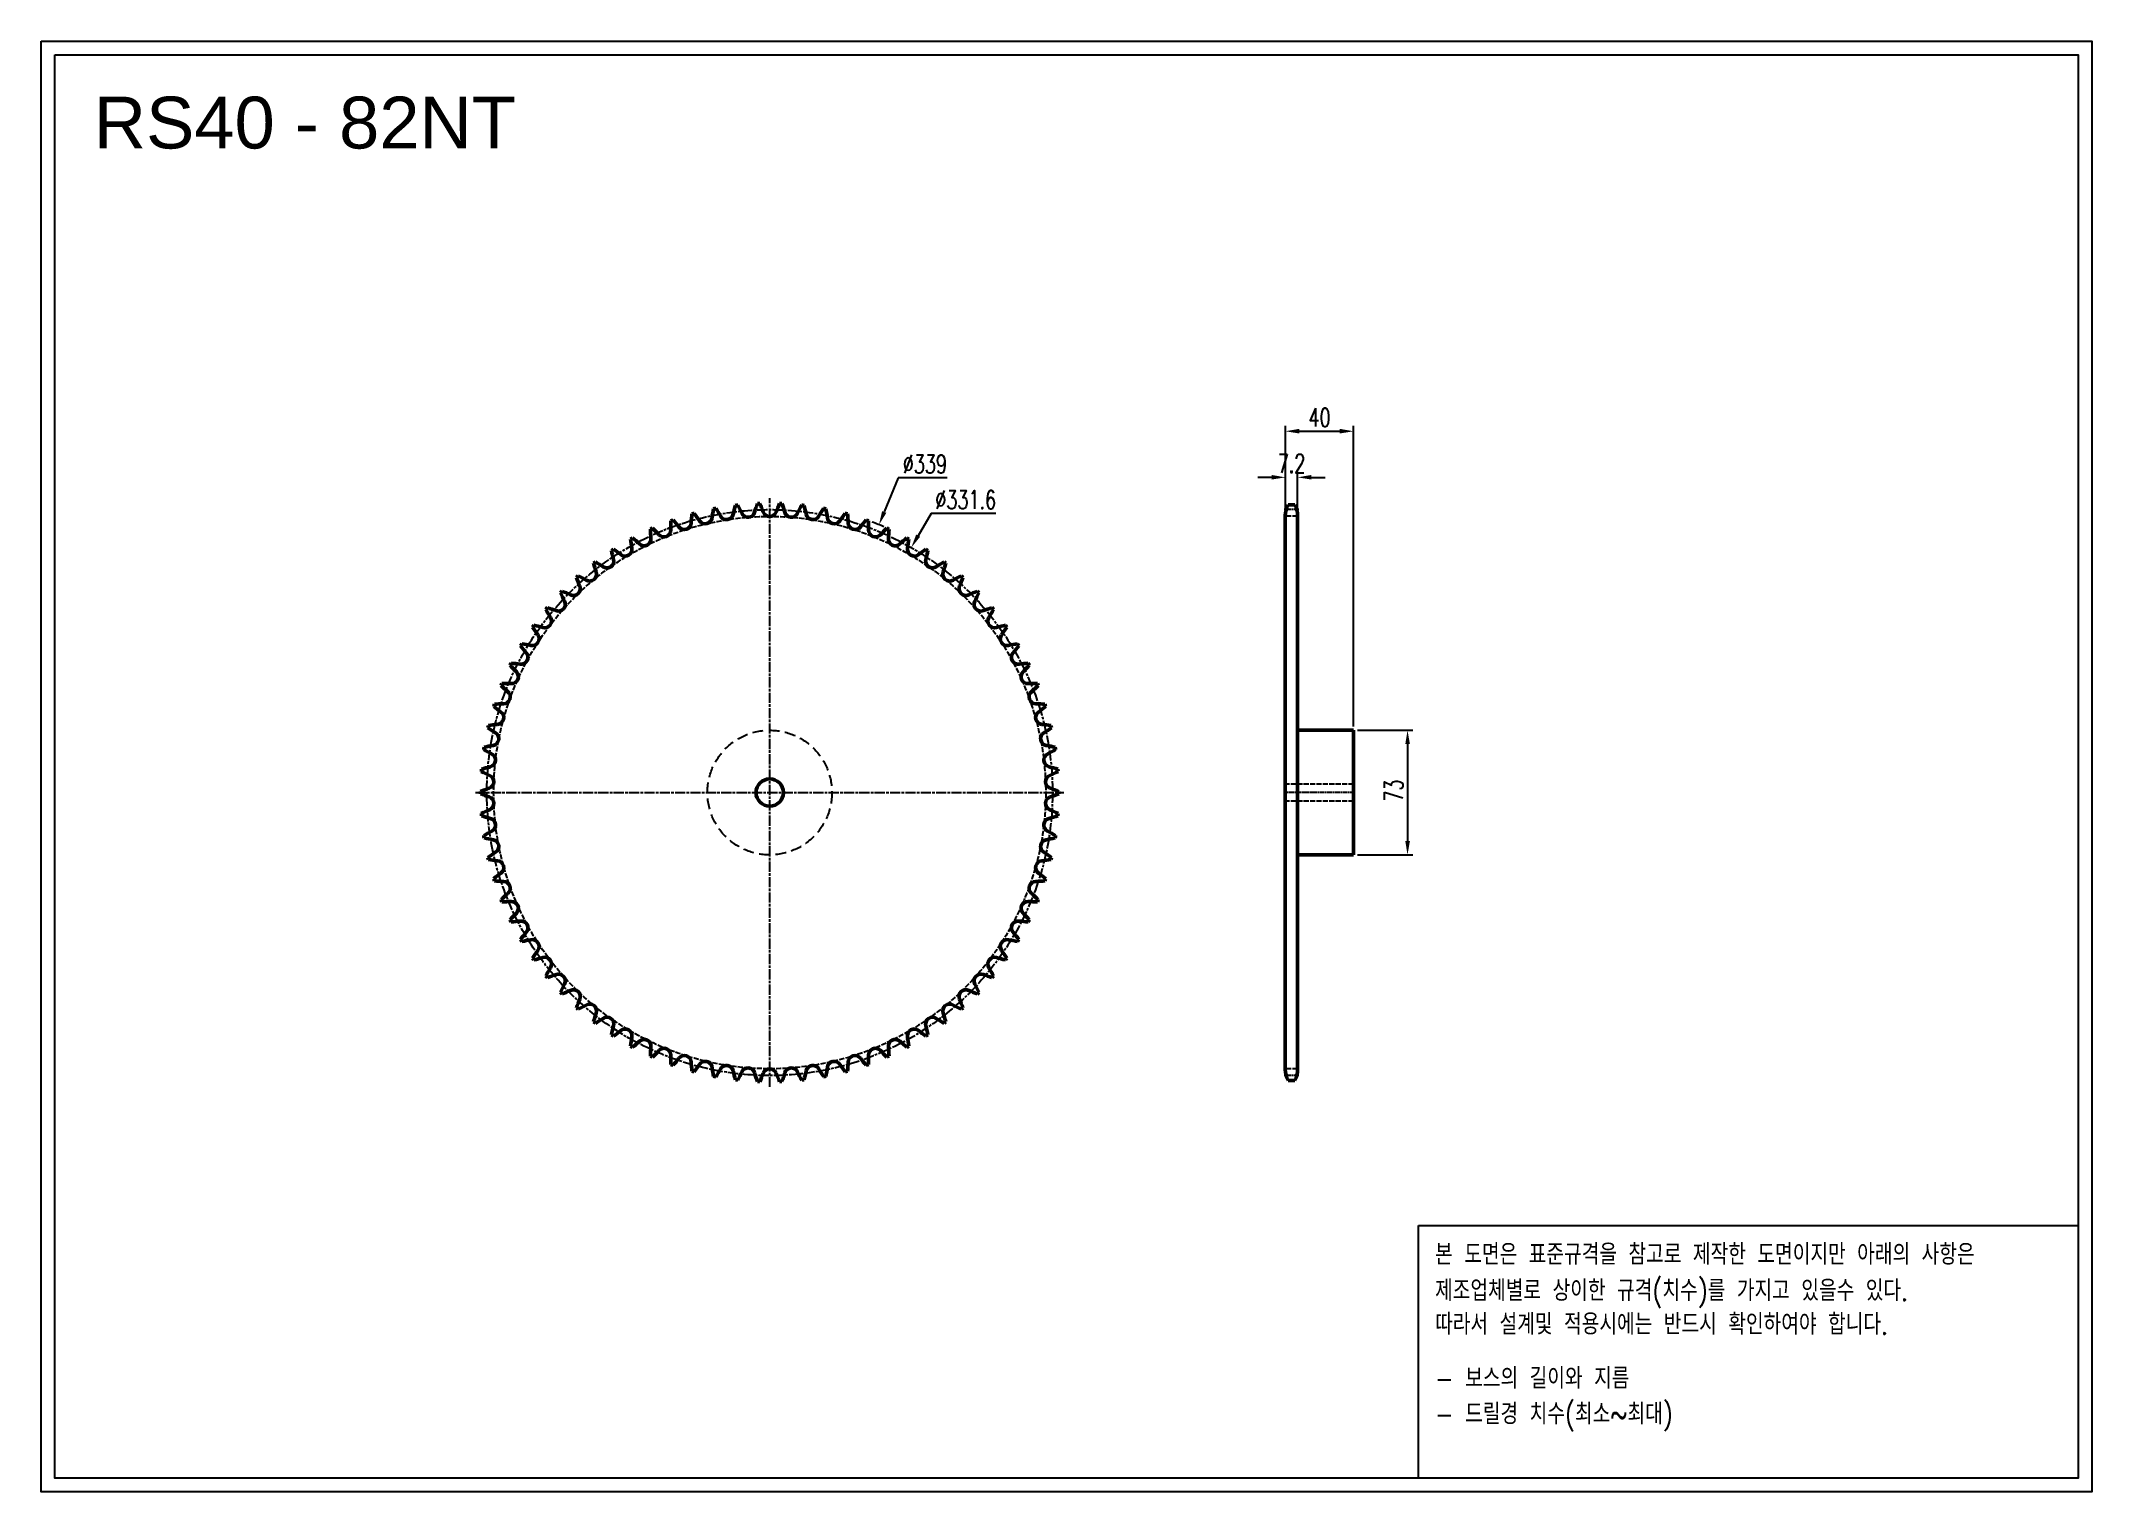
# Model space of a CAD drawing. Header units: millimetres. Extents: x -19115 to -17912, y 5632 to 6482.
import ezdxf

# ---------------------------------------------------------------- set-up
doc = ezdxf.new("R2010")
doc.units = ezdxf.units.MM
for name, pattern in [('AM_ISO02W050', [7.5, 6, -1.5]), ('AM_ISO02W050x2', [3.75, 3, -0.75]), ('AM_ISO08W050', [18, 12, -1.5, 3, -1.5]), ('AM_ISO08W050x2', [9, 6, -0.75, 1.5, -0.75]), ('HIDDEN', [9.525, 6.35, -3.175])]:
    doc.linetypes.add(name, pattern=pattern)
for name, color, linetype, lineweight in [('AM_0N', 7, 'Continuous', 50), ('AM_3N', 6, 'AM_ISO02W050', 25), ('AM_7', 4, 'AM_ISO08W050', 25), ('AM_7N', 4, 'AM_ISO08W050', 25)]:
    doc.layers.add(name, color=color, linetype=linetype, lineweight=lineweight)
doc.layers.add('HL', color=2, linetype='HIDDEN')
doc.layers.add('S-DIM', color=7, linetype='Continuous')
doc.styles.add('HAN', font='ROMANS.shx', dxfattribs={"width": 0.7, "bigfont": 'whgtxt.shx'})
doc.styles.add('HSG', font='SIMPLEX.shx', dxfattribs={"width": 0.7, "bigfont": 'HSG.shx'})
doc.styles.get("Standard").update_dxf_attribs({"font": 'arial.ttf'})
doc.dimstyles.new('APP23', dxfattribs={"dimscale": 4.5, "dimtxt": 2.4, "dimasz": 1.8, "dimexe": 0.7, "dimexo": 0.5, "dimgap": 0.6, "dimtad": 1, "dimtoh": 1, "dimdec": 1, "dimrnd": 0.01, "dimzin": 9, "dimdsep": 46, "dimtxsty": 'HSG', "dimcen": 0, "dimclrd": 1, "dimclre": 1, "dimclrt": 256, "dimazin": 2, "dimtp": 1, "dimtm": 1, "dimtfac": 0.5, "dimtdec": 1, "dimtix": 1, "dimtofl": 0, "dimtmove": 0, "dimatfit": 3, "dimfxl": 0, "dimtvp": 1, "dimtolj": 2, "dimlwd": -1, "dimlwe": -1, "dimarcsym": 0})

# ---------------------------------------------------------------- blocks, each defined once
blk = doc.blocks.new('*D1')
at = {"layer": 'Defpoints', "color": 0, "transparency": 16777216}
for p in [(-18623.4, 6198.6), (-18751.6, 5884.8)]:
    blk.add_point(p, dxfattribs=at)
at = {"layer": 'S-DIM', "color": 1, "transparency": 16777216}
for p, q in [((-18612.1, 6226.1), (-18620.3, 6206.1)), ((-18583.5, 6226.1), (-18612.1, 6226.1))]:
    blk.add_line(p, q, dxfattribs=at)
blk.add_arc((-18687.5, 6041.7), 169.5, 66.7108, 69.2526, dxfattribs=at)
blk.add_solid([(-18621.6, 6206.6), (-18619.1, 6205.6), (-18623.4, 6198.6)], dxfattribs=at)
at = {"layer": 'S-DIM', "transparency": 16777216, "insert": (-18596.5, 6234.2), "char_height": 10.8, "attachment_point": 5, "style": 'HSG'}
blk.add_mtext('\\A2;∅339', dxfattribs=at)
blk = doc.blocks.new('*D2')
at = {"layer": 'Defpoints', "color": 0, "transparency": 16777216}
for p in [(-18604.5, 6185.2), (-18770.5, 5898.2)]:
    blk.add_point(p, dxfattribs=at)
at = {"layer": 'S-DIM', "color": 1, "transparency": 16777216}
for p, q in [((-18592.9, 6205.2), (-18600.5, 6192.2)), ((-18555, 6205.2), (-18592.9, 6205.2))]:
    blk.add_line(p, q, dxfattribs=at)
blk.add_solid([(-18601.6, 6192.9), (-18599.3, 6191.6), (-18604.5, 6185.2)], dxfattribs=at)
at = {"layer": 'S-DIM', "transparency": 16777216, "insert": (-18572.6, 6213.3), "char_height": 10.8, "attachment_point": 5, "style": 'HSG'}
blk.add_mtext('\\A2;∅331.6', dxfattribs=at)
blk = doc.blocks.new('*D3')
at = {"layer": 'Defpoints', "color": 0, "transparency": 16777216}
for p in [(-18378, 6226.4), (-18385.2, 6203.6), (-18378, 6203.6)]:
    blk.add_point(p, dxfattribs=at)
at = {"layer": 'S-DIM', "color": 1, "transparency": 16777216}
for p, q in [((-18385.2, 6205.8), (-18385.2, 6229.6)), ((-18378, 6205.8), (-18378, 6229.6)), ((-18393.3, 6226.4), (-18401.4, 6226.4)), ((-18369.9, 6226.4), (-18361.8, 6226.4))]:
    blk.add_line(p, q, dxfattribs=at)
for points in [[(-18393.3, 6227.8), (-18393.3, 6225.1), (-18385.2, 6226.4)], [(-18369.9, 6227.8), (-18369.9, 6225.1), (-18378, 6226.4)]]:
    blk.add_solid(points, dxfattribs=at)
at = {"layer": 'S-DIM', "transparency": 16777216, "insert": (-18381.6, 6234.5), "char_height": 10.8, "attachment_point": 5, "style": 'HSG'}
blk.add_mtext('\\A2;7.2', dxfattribs=at)
blk = doc.blocks.new('*D4')
at = {"layer": 'Defpoints', "color": 0, "transparency": 16777216}
for p in [(-18345.2, 6253.4), (-18385.2, 6203.6), (-18345.2, 6078.2)]:
    blk.add_point(p, dxfattribs=at)
at = {"layer": 'S-DIM', "color": 1, "transparency": 16777216}
for p, q in [((-18385.2, 6205.8), (-18385.2, 6256.6)), ((-18377.1, 6253.4), (-18353.3, 6253.4)), ((-18345.2, 6080.5), (-18345.2, 6256.6))]:
    blk.add_line(p, q, dxfattribs=at)
for points in [[(-18377.1, 6254.8), (-18377.1, 6252.1), (-18385.2, 6253.4)], [(-18353.3, 6254.8), (-18353.3, 6252.1), (-18345.2, 6253.4)]]:
    blk.add_solid(points, dxfattribs=at)
at = {"layer": 'S-DIM', "transparency": 16777216, "insert": (-18365.2, 6261.5), "char_height": 10.8, "attachment_point": 5, "style": 'HSG'}
blk.add_mtext('\\A2;40', dxfattribs=at)
blk = doc.blocks.new('*D5')
at = {"layer": 'Defpoints', "color": 0, "transparency": 16777216}
for p in [(-18345.2, 6078.2), (-18345.2, 6005.2), (-18313.6, 6005.2)]:
    blk.add_point(p, dxfattribs=at)
at = {"layer": 'S-DIM', "color": 1, "transparency": 16777216}
for p, q in [((-18343, 6078.2), (-18310.4, 6078.2)), ((-18313.6, 6070.1), (-18313.6, 6013.3)), ((-18343, 6005.2), (-18310.4, 6005.2))]:
    blk.add_line(p, q, dxfattribs=at)
for points in [[(-18314.9, 6070.1), (-18312.2, 6070.1), (-18313.6, 6078.2)], [(-18314.9, 6013.3), (-18312.2, 6013.3), (-18313.6, 6005.2)]]:
    blk.add_solid(points, dxfattribs=at)
at = {"layer": 'S-DIM', "transparency": 16777216, "insert": (-18321.7, 6042.9), "char_height": 10.8, "attachment_point": 5, "rotation": 90, "style": 'HSG'}
blk.add_mtext('\\A2;73', dxfattribs=at)
blk = doc.blocks.new('notice1')
at = {"color": 4}
blk.add_lwpolyline([(-22142.12, 1735.9), (-22053.8, 1735.9), (-22053.8, 1702.07), (-22142.12, 1702.07)], close=True, dxfattribs=at)
at = {"color": 4, "style": 'HAN', "width": 0.8}
for s, p in [('본 도면은 표준규격을 참고로 제작한 도면이지만 아래의 사항은', (-22139.9, 1730.62)), ('제조업체별로 상이한 규격(치수)를 가지고 있을수 있다.', (-22139.9, 1725.78)), ('따라서 설계및 적용시에는 반드시 확인하여야 합니다.', (-22139.9, 1721.28)), ('- 보스의 길이와 지름', (-22139.9, 1714.03)), ('- 드릴경 치수(최소~최대)', (-22139.9, 1709.27))]:
    blk.add_text(s, height=2.7949, dxfattribs=at).set_placement(p)

msp = doc.modelspace()

# ---------------------------------------------------------------- linework, layer by layer
for points in [[(-19114.61, 6482.02), (-17912.39, 6482.02), (-17912.39, 5631.96), (-19114.61, 5631.96)], [(-19106.51, 6473.92), (-17920.48, 6473.92), (-17920.48, 5640.06), (-19106.51, 5640.06)]]:
    msp.add_lwpolyline(points, close=True)
at = {"layer": 'AM_0N'}
for p, q in [((-18385.23, 6203.94), (-18385.23, 5879.52)), ((-18383.62, 6210.34), (-18379.65, 6210.34)), ((-18378.03, 6203.94), (-18378.03, 5879.52)), ((-18378.03, 6078.21), (-18345.23, 6078.21)), ((-18345.23, 6078.21), (-18345.23, 6005.21)), ((-18378.03, 6005.21), (-18345.23, 6005.21)), ((-18383.62, 5873.12), (-18379.65, 5873.12))]:
    msp.add_line(p, q, dxfattribs=at)
msp.add_circle((-18687.48, 6041.71), 8, dxfattribs=at)
for centre, radius, start, end in [((-18653.48, 6195.42), 80.14, 173.1753, 177.0122), ((-18687.48, 6041.71), 169.47, 105.13528, 105.59642), ((-18795.26, 6156.46), 80.14, 33.71951, 37.55641), ((-18641.81, 6192.36), 80.14, 168.78505, 172.62195), ((-18687.48, 6041.71), 169.47, 100.74504, 101.20618), ((-18786.16, 6164.37), 80.14, 29.32927, 33.16617), ((-18712.79, 6205.59), 4.01, 209.32927, 348.23171), ((-18630.41, 6188.43), 80.14, 164.39481, 168.23171), ((-18687.48, 6041.71), 169.47, 96.3548, 96.81594), ((-18776.48, 6171.56), 80.14, 24.93902, 28.77592), ((-18700.18, 6207.05), 4.01, 204.93902, 343.84146), ((-18619.35, 6183.63), 80.14, 160.00457, 163.84146), ((-18687.48, 6041.71), 169.47, 91.96455, 92.42569), ((-18766.28, 6178), 80.14, 20.54878, 24.38568), ((-18687.48, 6207.53), 4.01, 200.54878, 339.45122), ((-18608.68, 6178), 80.14, 155.61432, 159.45122), ((-18687.48, 6041.71), 169.47, 87.57431, 88.03545), ((-18755.61, 6183.63), 80.14, 16.15854, 19.99543), ((-18674.79, 6207.05), 4.01, 196.15854, 335.06098), ((-18598.48, 6171.56), 80.14, 151.22408, 155.06098), ((-18687.48, 6041.71), 169.47, 83.18406, 83.6452), ((-18744.55, 6188.43), 80.14, 11.76829, 15.60519), ((-18662.17, 6205.59), 4.01, 191.76829, 330.67073), ((-18588.8, 6164.37), 80.14, 146.83383, 150.67073), ((-18687.48, 6041.71), 169.47, 78.79382, 79.25496), ((-18733.15, 6192.36), 80.14, 7.37805, 11.21495), ((-18579.7, 6156.46), 80.14, 142.44359, 146.28049), ((-18687.48, 6041.71), 169.47, 74.40358, 74.86472), ((-18721.49, 6195.42), 80.14, 2.9878, 6.8247), ((-18371.73, 6203.94), 13.5, 151.70092, 180), ((-18391.53, 6203.94), 13.5, 0, 28.29908), ((-18687.48, 6041.71), 169.47, 113.91577, 114.37691), ((-18677.34, 6198.81), 80.14, 181.95579, 185.79268), ((-18811.51, 6138.66), 80.14, 42.5, 46.3369), ((-18749.47, 6195.51), 4.01, 222.5, 1.40244), ((-18665.34, 6197.57), 80.14, 177.56554, 181.40244), ((-18687.48, 6041.71), 169.47, 109.52553, 109.98667), ((-18803.73, 6147.87), 80.14, 38.10976, 41.94665), ((-18737.51, 6199.8), 4.01, 218.10976, 357.0122), ((-18725.26, 6203.17), 4.01, 213.71951, 352.62195), ((-18649.7, 6203.17), 4.01, 187.37805, 326.28049), ((-18637.45, 6199.8), 4.01, 182.9878, 321.89024), ((-18571.24, 6147.87), 80.14, 138.05335, 141.89024), ((-18687.48, 6041.71), 169.47, 70.01333, 70.47447), ((-18709.62, 6197.57), 80.14, 358.59756, 2.43446), ((-18625.49, 6195.51), 4.01, 178.59756, 317.5), ((-18563.45, 6138.66), 80.14, 133.6631, 137.5), ((-18687.48, 6041.71), 169.47, 65.62309, 66.08423), ((-18697.62, 6198.81), 80.14, 354.20732, 358.04421), ((-18687.48, 6041.71), 169.47, 122.69626, 123.1574), ((-18701.44, 6198.51), 80.14, 190.73627, 194.57317), ((-18824.86, 6118.59), 80.14, 51.28049, 55.11739), ((-18772.22, 6184.25), 4.01, 231.28049, 10.18293), ((-18687.48, 6041.71), 169.47, 118.30602, 118.76716), ((-18689.4, 6199.12), 80.14, 186.34603, 190.18293), ((-18818.57, 6128.88), 80.14, 46.89024, 50.72714), ((-18761.06, 6190.31), 4.01, 226.89024, 5.79268), ((-18613.9, 6190.31), 4.01, 174.20732, 313.10976), ((-18556.39, 6128.88), 80.14, 129.27286, 133.10976), ((-18687.48, 6041.71), 169.47, 61.23284, 61.69398), ((-18602.74, 6184.25), 4.01, 169.81707, 308.71951), ((-18685.57, 6199.12), 80.14, 349.81707, 353.65397), ((-18550.1, 6118.59), 80.14, 124.88261, 128.71951), ((-18673.52, 6198.51), 80.14, 345.42683, 349.26373), ((-18687.48, 6041.71), 169.47, 56.8426, 57.30374), ((-18687.48, 6041.71), 169.47, 131.47675, 131.93789), ((-18725.21, 6194.55), 80.14, 199.51676, 203.35366), ((-18834.98, 6096.72), 80.14, 60.06098, 63.89787), ((-18792.99, 6169.64), 4.01, 240.06098, 18.96341), ((-18687.48, 6041.71), 169.47, 127.0865, 127.54764), ((-18713.4, 6196.99), 80.14, 195.12652, 198.96341), ((-18830.34, 6107.85), 80.14, 55.67073, 59.50763), ((-18782.88, 6177.34), 4.01, 235.67073, 14.57317), ((-18592.08, 6177.34), 4.01, 165.42683, 304.32927), ((-18544.62, 6107.85), 80.14, 120.49237, 124.32927), ((-18581.98, 6169.64), 4.01, 161.03659, 299.93902), ((-18661.56, 6196.99), 80.14, 341.03659, 344.87348), ((-18687.48, 6041.71), 169.47, 52.45236, 52.9135), ((-18539.98, 6096.72), 80.14, 116.10213, 119.93902), ((-18649.75, 6194.55), 80.14, 336.64634, 340.48324), ((-18687.48, 6041.71), 169.47, 48.06211, 48.52325), ((-18687.48, 6041.71), 169.47, 135.86699, 136.32813), ((-18736.8, 6191.21), 80.14, 203.90701, 207.7439), ((-18838.76, 6085.27), 80.14, 64.45122, 68.28812), ((-18802.47, 6161.19), 4.01, 244.45122, 23.35366), ((-18572.49, 6161.19), 4.01, 156.64634, 295.54878), ((-18536.2, 6085.27), 80.14, 111.71188, 115.54878), ((-18638.16, 6191.21), 80.14, 332.2561, 336.09299), ((-18687.48, 6041.71), 169.47, 43.67187, 44.13301), ((-18819.36, 6142.24), 4.01, 253.23171, 32.13415), ((-18687.48, 6041.71), 169.47, 140.25723, 140.71837), ((-18748.1, 6187), 80.14, 208.29725, 212.13415), ((-18841.65, 6073.56), 80.14, 68.84146, 72.67836), ((-18811.28, 6152.04), 4.01, 248.84146, 27.7439), ((-18563.68, 6152.04), 4.01, 152.2561, 291.15854), ((-18533.31, 6073.56), 80.14, 107.32164, 111.15854), ((-18555.6, 6142.24), 4.01, 147.86585, 286.76829), ((-18626.86, 6187), 80.14, 327.86585, 331.70275), ((-18687.48, 6041.71), 169.47, 39.28163, 39.74277), ((-18826.67, 6131.84), 4.01, 257.62195, 36.52439), ((-18687.48, 6041.71), 169.47, 144.64748, 145.10862), ((-18759.04, 6181.93), 80.14, 212.68749, 216.52439), ((-18843.64, 6061.66), 80.14, 73.23171, 77.0686), ((-18531.32, 6061.66), 80.14, 102.9314, 106.76829), ((-18548.29, 6131.84), 4.01, 143.47561, 282.37805), ((-18615.92, 6181.93), 80.14, 323.47561, 327.31251), ((-18687.48, 6041.71), 169.47, 34.89138, 35.35252), ((-18833.16, 6120.93), 4.01, 262.0122, 40.91463), ((-18687.48, 6041.71), 169.47, 149.03772, 149.49886), ((-18769.57, 6176.04), 80.14, 217.07774, 220.91463), ((-18844.71, 6049.65), 80.14, 77.62195, 81.45885), ((-18530.26, 6049.65), 80.14, 98.54115, 102.37805), ((-18541.8, 6120.93), 4.01, 139.08537, 277.9878), ((-18605.39, 6176.04), 80.14, 319.08537, 322.92226), ((-18687.48, 6041.71), 169.47, 30.50114, 30.96228), ((-18687.48, 6041.71), 169.47, 153.42797, 153.88911), ((-18779.61, 6169.36), 80.14, 221.46798, 225.30488), ((-18844.85, 6037.59), 80.14, 82.0122, 85.84909), ((-18838.8, 6109.54), 4.01, 266.40244, 45.30488), ((-18530.11, 6037.59), 80.14, 94.15091, 97.9878), ((-18536.17, 6109.54), 4.01, 134.69512, 273.59756), ((-18595.35, 6169.36), 80.14, 314.69512, 318.53202), ((-18687.48, 6041.71), 169.47, 26.11089, 26.57203), ((-18687.48, 6041.71), 169.47, 157.81821, 158.27935), ((-18789.11, 6161.93), 80.14, 225.85822, 229.69512), ((-18844.08, 6025.56), 80.14, 86.40244, 90.23934), ((-18843.55, 6097.76), 4.01, 270.79268, 49.69512), ((-18530.89, 6025.56), 80.14, 89.76066, 93.59756), ((-18531.42, 6097.76), 4.01, 130.30488, 269.20732), ((-18585.85, 6161.93), 80.14, 310.30488, 314.14178), ((-18687.48, 6041.71), 169.47, 21.72065, 22.18179), ((-18687.48, 6041.71), 169.47, 162.20845, 162.66959), ((-18798.02, 6153.8), 80.14, 230.24847, 234.08537), ((-18842.38, 6013.62), 80.14, 90.79268, 94.62958), ((-18847.38, 6085.65), 4.01, 275.18293, 54.08537), ((-18527.58, 6085.65), 4.01, 125.91463, 264.81707), ((-18532.58, 6013.62), 80.14, 85.37042, 89.20732), ((-18576.95, 6153.8), 80.14, 305.91463, 309.75153), ((-18687.48, 6041.71), 169.47, 17.33041, 17.79155), ((-18687.48, 6041.71), 169.47, 166.5987, 167.05984), ((-18806.27, 6145.01), 80.14, 234.63871, 238.47561), ((-18839.78, 6001.84), 80.14, 95.18293, 99.01982), ((-18850.27, 6073.28), 4.01, 279.57317, 58.47561), ((-18524.69, 6073.28), 4.01, 121.52439, 260.42683), ((-18535.19, 6001.84), 80.14, 80.98018, 84.81707), ((-18568.69, 6145.01), 80.14, 301.52439, 305.36129), ((-18687.48, 6041.71), 169.47, 12.94016, 13.4013), ((-18687.48, 6041.71), 169.47, 170.98894, 171.45008), ((-18813.83, 6135.61), 80.14, 239.02896, 242.86585), ((-18836.28, 5990.3), 80.14, 99.57317, 103.41007), ((-18852.21, 6060.73), 4.01, 283.96341, 62.86585), ((-18522.75, 6060.73), 4.01, 117.13415, 256.03659), ((-18538.69, 5990.3), 80.14, 76.58993, 80.42683), ((-18561.13, 6135.61), 80.14, 297.13415, 300.97104), ((-18687.48, 6041.71), 169.47, 8.54992, 9.01106), ((-18687.48, 6041.71), 169.47, 175.37919, 175.84033), ((-18820.65, 6125.67), 80.14, 243.4192, 247.2561), ((-18831.91, 5979.06), 80.14, 103.96341, 107.80031), ((-18853.18, 6048.06), 4.01, 288.35366, 67.2561), ((-18521.78, 6048.06), 4.01, 112.7439, 251.64634), ((-18543.06, 5979.06), 80.14, 72.19969, 76.03659), ((-18554.31, 6125.67), 80.14, 292.7439, 296.5808), ((-18687.48, 6041.71), 169.47, 4.15967, 4.62081), ((-18826.69, 5968.19), 80.14, 108.35366, 112.19056), ((-18687.48, 6041.71), 169.47, 179.76943, 180.23057), ((-18826.69, 6115.23), 80.14, 247.80944, 251.64634), ((-18853.18, 6035.36), 4.01, 292.7439, 71.64634), ((-18521.78, 6035.36), 4.01, 108.35366, 247.2561), ((-18548.28, 5968.19), 80.14, 67.80944, 71.64634), ((-18548.28, 6115.23), 80.14, 288.35366, 292.19056), ((-18687.48, 6041.71), 169.47, 359.76943, 0.23057), ((-18820.65, 5957.75), 80.14, 112.7439, 116.5808), ((-18687.48, 6041.71), 169.47, 184.15967, 184.62081), ((-18831.91, 6104.36), 80.14, 252.19969, 256.03659), ((-18852.21, 6022.69), 4.01, 297.13415, 76.03659), ((-18522.75, 6022.69), 4.01, 103.96341, 242.86585), ((-18543.06, 6104.36), 80.14, 283.96341, 287.80031), ((-18554.31, 5957.75), 80.14, 63.4192, 67.2561), ((-18687.48, 6041.71), 169.47, 355.37919, 355.84033), ((-18813.83, 5947.8), 80.14, 117.13415, 120.97104), ((-18687.48, 6041.71), 169.47, 188.54992, 189.01106), ((-18836.28, 6093.12), 80.14, 256.58993, 260.42683), ((-18850.27, 6010.14), 4.01, 301.52439, 80.42683), ((-18524.69, 6010.14), 4.01, 99.57317, 238.47561), ((-18538.69, 6093.12), 80.14, 279.57317, 283.41007), ((-18561.13, 5947.8), 80.14, 59.02896, 62.86585), ((-18687.48, 6041.71), 169.47, 350.98894, 351.45008), ((-18806.27, 5938.41), 80.14, 121.52439, 125.36129), ((-18687.48, 6041.71), 169.47, 192.94016, 193.4013), ((-18839.78, 6081.57), 80.14, 260.98018, 264.81707), ((-18847.38, 5997.77), 4.01, 305.91463, 84.81707), ((-18527.58, 5997.77), 4.01, 95.18293, 234.08537), ((-18535.19, 6081.57), 80.14, 275.18293, 279.01982), ((-18568.69, 5938.41), 80.14, 54.63871, 58.47561), ((-18687.48, 6041.71), 169.47, 346.5987, 347.05984), ((-18798.02, 5929.61), 80.14, 125.91463, 129.75153), ((-18687.48, 6041.71), 169.47, 197.33041, 197.79155), ((-18842.38, 6069.8), 80.14, 265.37042, 269.20732), ((-18843.55, 5985.66), 4.01, 310.30488, 89.20732), ((-18531.42, 5985.66), 4.01, 90.79268, 229.69512), ((-18532.58, 6069.8), 80.14, 270.79268, 274.62958), ((-18576.95, 5929.61), 80.14, 50.24847, 54.08537), ((-18687.48, 6041.71), 169.47, 342.20845, 342.66959), ((-18789.11, 5921.48), 80.14, 130.30488, 134.14178), ((-18687.48, 6041.71), 169.47, 201.72065, 202.18179), ((-18844.08, 6057.86), 80.14, 269.76066, 273.59756), ((-18838.8, 5973.87), 4.01, 314.69512, 93.59756), ((-18536.17, 5973.87), 4.01, 86.40244, 225.30488), ((-18530.89, 6057.86), 80.14, 266.40244, 270.23934), ((-18585.85, 5921.48), 80.14, 45.85822, 49.69512), ((-18687.48, 6041.71), 169.47, 337.81821, 338.27935), ((-18779.61, 5914.06), 80.14, 134.69512, 138.53202), ((-18687.48, 6041.71), 169.47, 206.11089, 206.57203), ((-18844.85, 6045.83), 80.14, 274.15091, 277.9878), ((-18833.16, 5962.49), 4.01, 319.08537, 97.9878), ((-18541.8, 5962.49), 4.01, 82.0122, 220.91463), ((-18530.11, 6045.83), 80.14, 262.0122, 265.84909), ((-18595.35, 5914.06), 80.14, 41.46798, 45.30488), ((-18687.48, 6041.71), 169.47, 333.42797, 333.88911), ((-18769.57, 5907.38), 80.14, 139.08537, 142.92226), ((-18687.48, 6041.71), 169.47, 210.50114, 210.96228), ((-18844.71, 6033.77), 80.14, 278.54115, 282.37805), ((-18826.67, 5951.57), 4.01, 323.47561, 102.37805), ((-18548.29, 5951.57), 4.01, 77.62195, 216.52439), ((-18530.26, 6033.77), 80.14, 257.62195, 261.45885), ((-18605.39, 5907.38), 80.14, 37.07774, 40.91463), ((-18687.48, 6041.71), 169.47, 329.03772, 329.49886), ((-18759.04, 5901.49), 80.14, 143.47561, 147.31251), ((-18687.48, 6041.71), 169.47, 214.89138, 215.35252), ((-18843.64, 6021.75), 80.14, 282.9314, 286.76829), ((-18819.36, 5941.18), 4.01, 327.86585, 106.76829), ((-18748.1, 5896.42), 80.14, 147.86585, 151.70275), ((-18555.6, 5941.18), 4.01, 73.23171, 212.13415), ((-18626.86, 5896.42), 80.14, 28.29725, 32.13415), ((-18531.32, 6021.75), 80.14, 253.23171, 257.0686), ((-18615.92, 5901.49), 80.14, 32.68749, 36.52439), ((-18687.48, 6041.71), 169.47, 324.64748, 325.10862), ((-18687.48, 6041.71), 169.47, 219.28163, 219.74277), ((-18841.65, 6009.86), 80.14, 287.32164, 291.15854), ((-18811.28, 5931.38), 4.01, 332.2561, 111.15854), ((-18736.8, 5892.21), 80.14, 152.2561, 156.09299), ((-18563.68, 5931.38), 4.01, 68.84146, 207.7439), ((-18638.16, 5892.21), 80.14, 23.90701, 27.7439), ((-18533.31, 6009.86), 80.14, 248.84146, 252.67836), ((-18687.48, 6041.71), 169.47, 320.25723, 320.71837), ((-18687.48, 6041.71), 169.47, 223.67187, 224.13301), ((-18838.76, 5998.15), 80.14, 291.71188, 295.54878), ((-18802.47, 5922.23), 4.01, 336.64634, 115.54878), ((-18725.21, 5888.87), 80.14, 156.64634, 160.48324), ((-18687.48, 6041.71), 169.47, 228.06211, 228.52325), ((-18834.98, 5986.7), 80.14, 296.10213, 299.93902), ((-18792.99, 5913.78), 4.01, 341.03659, 119.93902), ((-18581.98, 5913.78), 4.01, 60.06098, 198.96341), ((-18539.98, 5986.7), 80.14, 240.06098, 243.89787), ((-18572.49, 5922.23), 4.01, 64.45122, 203.35366), ((-18649.75, 5888.87), 80.14, 19.51676, 23.35366), ((-18687.48, 6041.71), 169.47, 311.47675, 311.93789), ((-18536.2, 5998.15), 80.14, 244.45122, 248.28812), ((-18687.48, 6041.71), 169.47, 315.86699, 316.32813), ((-18713.4, 5886.43), 80.14, 161.03659, 164.87348), ((-18687.48, 6041.71), 169.47, 232.45236, 232.9135), ((-18830.34, 5975.57), 80.14, 300.49237, 304.32927), ((-18782.88, 5906.08), 4.01, 345.42683, 124.32927), ((-18701.44, 5884.9), 80.14, 165.42683, 169.26373), ((-18772.22, 5899.17), 4.01, 349.81707, 128.71951), ((-18602.74, 5899.17), 4.01, 51.28049, 190.18293), ((-18592.08, 5906.08), 4.01, 55.67073, 194.57317), ((-18673.52, 5884.9), 80.14, 10.73627, 14.57317), ((-18544.62, 5975.57), 80.14, 235.67073, 239.50763), ((-18661.56, 5886.43), 80.14, 15.12652, 18.96341), ((-18687.48, 6041.71), 169.47, 307.0865, 307.54764), ((-18687.48, 6041.71), 169.47, 236.8426, 237.30374), ((-18824.86, 5964.83), 80.14, 304.88261, 308.71951), ((-18689.4, 5884.29), 80.14, 169.81707, 173.65397), ((-18687.48, 6041.71), 169.47, 241.23284, 241.69398), ((-18818.57, 5954.54), 80.14, 309.27286, 313.10976), ((-18761.06, 5893.1), 4.01, 354.20732, 133.10976), ((-18677.34, 5884.61), 80.14, 174.20732, 178.04421), ((-18749.47, 5887.91), 4.01, 358.59756, 137.5), ((-18625.49, 5887.91), 4.01, 42.5, 181.40244), ((-18613.9, 5893.1), 4.01, 46.89024, 185.79268), ((-18697.62, 5884.61), 80.14, 1.95579, 5.79268), ((-18556.39, 5954.54), 80.14, 226.89024, 230.72714), ((-18687.48, 6041.71), 169.47, 298.30602, 298.76716), ((-18685.57, 5884.29), 80.14, 6.34603, 10.18293), ((-18550.1, 5964.83), 80.14, 231.28049, 235.11739), ((-18687.48, 6041.71), 169.47, 302.69626, 303.1574), ((-18687.48, 6041.71), 169.47, 245.62309, 246.08423), ((-18811.51, 5944.76), 80.14, 313.6631, 317.5), ((-18665.34, 5885.85), 80.14, 178.59756, 182.43446), ((-18687.48, 6041.71), 169.47, 250.01333, 250.47447), ((-18803.73, 5935.55), 80.14, 318.05335, 321.89024), ((-18737.51, 5883.61), 4.01, 2.9878, 141.89024), ((-18653.48, 5888), 80.14, 182.9878, 186.8247), ((-18795.26, 5926.96), 80.14, 322.44359, 326.28049), ((-18725.26, 5880.25), 4.01, 7.37805, 146.28049), ((-18641.81, 5891.05), 80.14, 187.37805, 191.21495), ((-18786.16, 5919.05), 80.14, 326.83383, 330.67073), ((-18712.79, 5877.83), 4.01, 11.76829, 150.67073), ((-18700.18, 5876.37), 4.01, 16.15854, 155.06098), ((-18687.48, 5875.88), 4.01, 20.54878, 159.45122), ((-18674.79, 5876.37), 4.01, 24.93902, 163.84146), ((-18662.17, 5877.83), 4.01, 29.32927, 168.23171), ((-18588.8, 5919.05), 80.14, 209.32927, 213.16617), ((-18733.15, 5891.05), 80.14, 348.78505, 352.62195), ((-18649.7, 5880.25), 4.01, 33.71951, 172.62195), ((-18579.7, 5926.96), 80.14, 213.71951, 217.55641), ((-18721.49, 5888), 80.14, 353.1753, 357.0122), ((-18637.45, 5883.61), 4.01, 38.10976, 177.0122), ((-18571.24, 5935.55), 80.14, 218.10976, 221.94665), ((-18687.48, 6041.71), 169.47, 289.52553, 289.98667), ((-18709.62, 5885.85), 80.14, 357.56554, 1.40244), ((-18563.45, 5944.76), 80.14, 222.5, 226.3369), ((-18687.48, 6041.71), 169.47, 293.91577, 294.37691), ((-18371.73, 5879.52), 13.5, 180, 208.29908), ((-18391.53, 5879.52), 13.5, 331.70092, 0), ((-18687.48, 6041.71), 169.47, 254.40358, 254.86472), ((-18687.48, 6041.71), 169.47, 258.79382, 259.25496), ((-18630.41, 5894.99), 80.14, 191.76829, 195.60519), ((-18687.48, 6041.71), 169.47, 263.18406, 263.6452), ((-18776.48, 5911.85), 80.14, 331.22408, 335.06098), ((-18619.35, 5899.79), 80.14, 196.15854, 199.99543), ((-18687.48, 6041.71), 169.47, 267.57431, 268.03545), ((-18766.28, 5905.42), 80.14, 335.61432, 339.45122), ((-18608.68, 5905.42), 80.14, 200.54878, 204.38568), ((-18687.48, 6041.71), 169.47, 271.96455, 272.42569), ((-18755.61, 5899.79), 80.14, 340.00457, 343.84146), ((-18598.48, 5911.85), 80.14, 204.93902, 208.77592), ((-18687.48, 6041.71), 169.47, 276.3548, 276.81594), ((-18744.55, 5894.99), 80.14, 344.39481, 348.23171), ((-18687.48, 6041.71), 169.47, 280.74504, 281.20618), ((-18687.48, 6041.71), 169.47, 285.13528, 285.59642)]:
    msp.add_arc(centre, radius, start, end, dxfattribs=at)
at = {"layer": 'AM_3N', "linetype": 'AM_ISO02W050x2'}
for p, q in [((-18378.03, 6203.56), (-18385.23, 6203.56)), ((-18378.03, 5879.9), (-18385.23, 5879.9))]:
    msp.add_line(p, q, dxfattribs=at)
at = {"layer": 'AM_3N', "color": 2, "linetype": 'AM_ISO02W050x2'}
for p, q in [((-18345.23, 6046.71), (-18385.23, 6046.71)), ((-18345.23, 6036.71), (-18385.23, 6036.71))]:
    msp.add_line(p, q, dxfattribs=at)
at = {"layer": 'AM_3N', "linetype": 'AM_ISO02W050x2'}
msp.add_circle((-18687.48, 6041.71), 161.81, dxfattribs=at)
at = {"layer": 'AM_7', "linetype": 'AM_ISO08W050x2'}
msp.add_circle((-18687.48, 6041.71), 165.78, dxfattribs=at)
at = {"layer": 'AM_7N', "linetype": 'AM_ISO08W050x2'}
for p, q in [((-18687.48, 5869.24), (-18687.48, 6214.18)), ((-18859.95, 6041.71), (-18515.01, 6041.71))]:
    msp.add_line(p, q, dxfattribs=at)
at = {"layer": 'AM_7N', "linetype": 'AM_ISO08W050x2', "ltscale": 0.5}
for p, q in [((-18377.27, 6207.53), (-18386, 6207.53)), ((-18344.29, 6041.71), (-18386, 6041.71)), ((-18377.27, 5875.92), (-18386, 5875.92))]:
    msp.add_line(p, q, dxfattribs=at)
at = {"layer": 'HL'}
msp.add_circle((-18687.48, 6041.71), 36.5, dxfattribs=at)

# ---------------------------------------------------------------- block references
at = {"xscale": 4.377742200000001, "yscale": 4.377742200000001, "zscale": 4.377742200000001}
msp.add_blockref('notice1', (78625.35, -1811.15), dxfattribs=at)

# ---------------------------------------------------------------- texts
msp.add_text('RS40 - 82NT', height=30.3591).set_placement((-19083.65, 6419.07))

# ---------------------------------------------------------------- dimensions: what is measured, and where the dimension line sits
at = {"layer": 'S-DIM'}
dim = msp.add_linear_dim(base=(-18345.23, 6253.43), p1=(-18385.23, 6203.56), p2=(-18345.23, 6078.21), dimstyle='APP23', dxfattribs=at)
dim.commit()
dim.dimension.update_dxf_attribs({"geometry": '*D4', "text_midpoint": (-18365.23, 6261.53)})
at = {"layer": 'S-DIM', "color": 3}
for p1, p2, picture, middle in [((-18751.58, 5884.83), (-18623.38, 6198.59), '*D1', (-18596.48, 6226.09)), ((-18770.45, 5898.18), (-18604.51, 6185.24), '*D2', (-18572.61, 6205.24))]:
    dim = msp.add_diameter_dim_2p(p1=p1, p2=p2, dimstyle='APP23', dxfattribs=at)
    dim.commit()
    dim.dimension.update_dxf_attribs({"geometry": picture, "text_midpoint": middle, "dimtype": 131})
at = {"layer": 'S-DIM'}
dim = msp.add_linear_dim(base=(-18378.03, 6226.43), p1=(-18385.23, 6203.56), p2=(-18378.03, 6203.56), dimstyle='APP23', dxfattribs=at)
dim.commit()
dim.dimension.update_dxf_attribs({"geometry": '*D3', "text_midpoint": (-18381.63, 6226.43), "dimtype": 128})
dim = msp.add_linear_dim(base=(-18313.57, 6005.21), p1=(-18345.23, 6078.21), p2=(-18345.23, 6005.21), angle=90, dimstyle='APP23', dxfattribs=at)
dim.commit()
dim.dimension.update_dxf_attribs({"geometry": '*D5', "text_midpoint": (-18313.57, 6042.85), "dimtype": 128})

doc.saveas('drawing.dxf')
